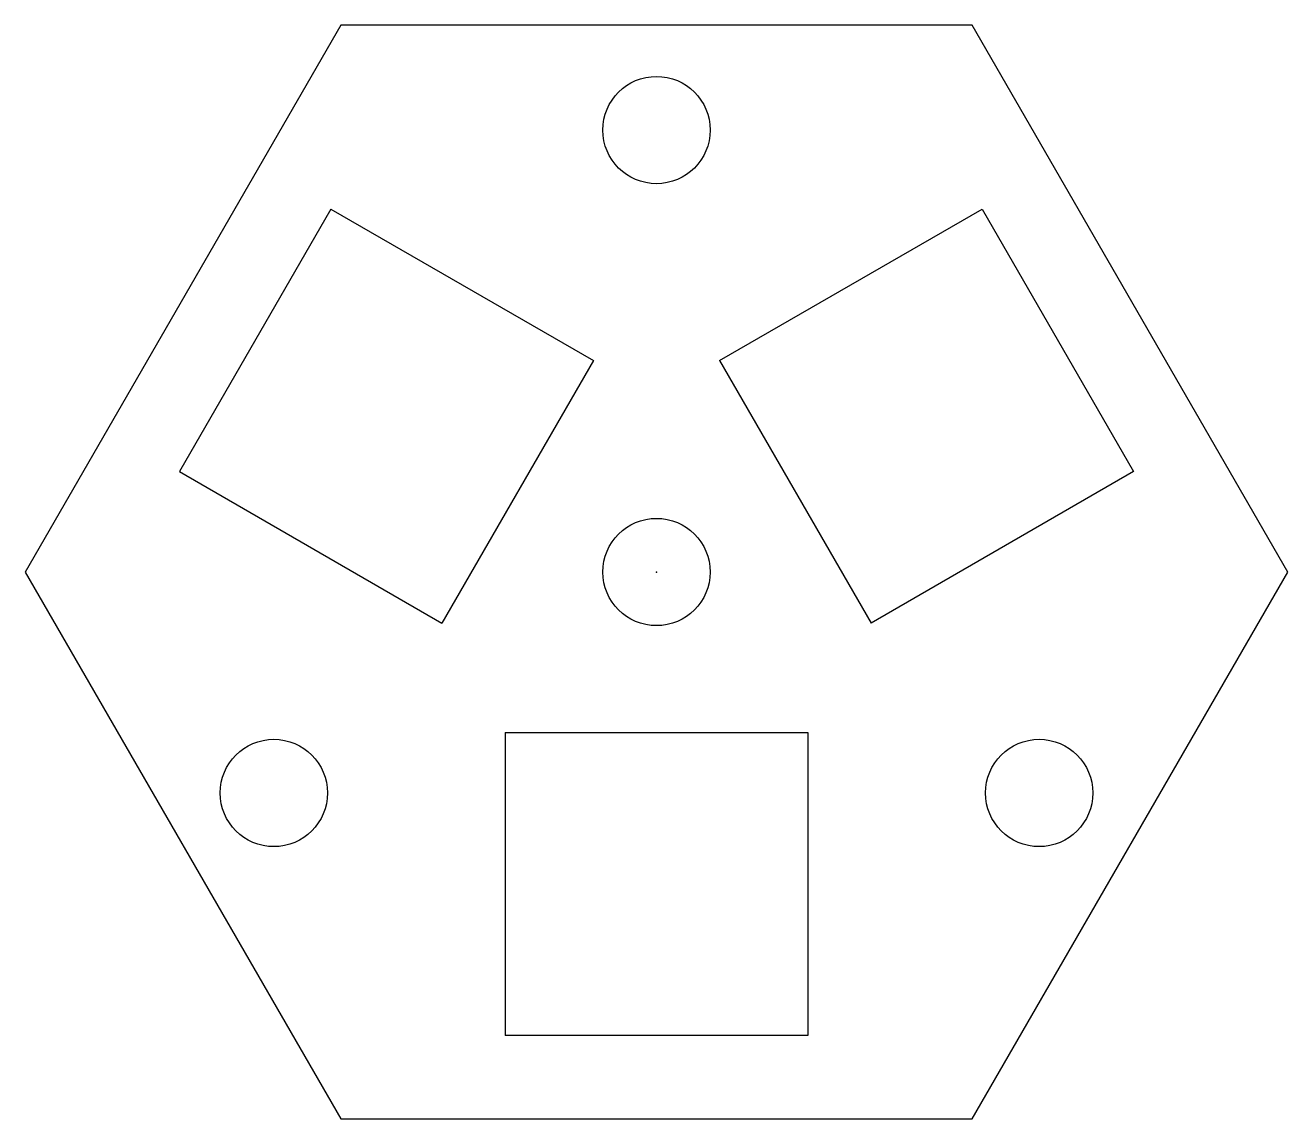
# Model space of a CAD drawing. Header units: centimetres. Extents: x -2.5 to 2.5, y -2.17 to 2.17.
import ezdxf

# ---------------------------------------------------------------- set-up
doc = ezdxf.new("R2010")
doc.units = ezdxf.units.CM
doc.header["$MEASUREMENT"] = 0
doc.layers.add('top_plate v8_Sketch2', color=7, linetype='Continuous')

msp = doc.modelspace()

# ---------------------------------------------------------------- linework, layer by layer
at = {"layer": 'top_plate v8_Sketch2'}
for p, q in [((-1.25, 2.1651), (-2.5, 0)), ((1.25, 2.1651), (-1.25, 2.1651)), ((2.5, 0), (1.25, 2.1651)), ((-1.2892, 1.4371), (-1.8892, 0.3979)), ((-1.2892, 1.4371), (-0.2499, 0.8371)), ((0.2499, 0.8371), (1.2892, 1.4371)), ((1.2892, 1.4371), (1.8892, 0.3979)), ((-0.2499, 0.8371), (-0.8499, -0.2021)), ((0.2499, 0.8371), (0.8499, -0.2021)), ((-1.8892, 0.3979), (-0.8499, -0.2021)), ((1.8892, 0.3979), (0.8499, -0.2021)), ((-2.5, 0), (-1.25, -2.1651)), ((1.25, -2.1651), (2.5, 0)), ((-0.6, -0.635), (0.6, -0.635)), ((-0.6, -0.635), (-0.6, -1.835)), ((0.6, -0.635), (0.6, -1.835)), ((0.6, -1.835), (-0.6, -1.835)), ((-1.25, -2.1651), (1.25, -2.1651))]:
    msp.add_line(p, q, dxfattribs=at)
for centre in [(0, 1.75), (0, 0), (-1.5155, -0.875), (1.5155, -0.875)]:
    msp.add_circle(centre, 0.2125, dxfattribs=at)
msp.add_point((0, 0), dxfattribs=at)
msp.add_point((0, 0), dxfattribs=at)

doc.saveas('drawing.dxf')
